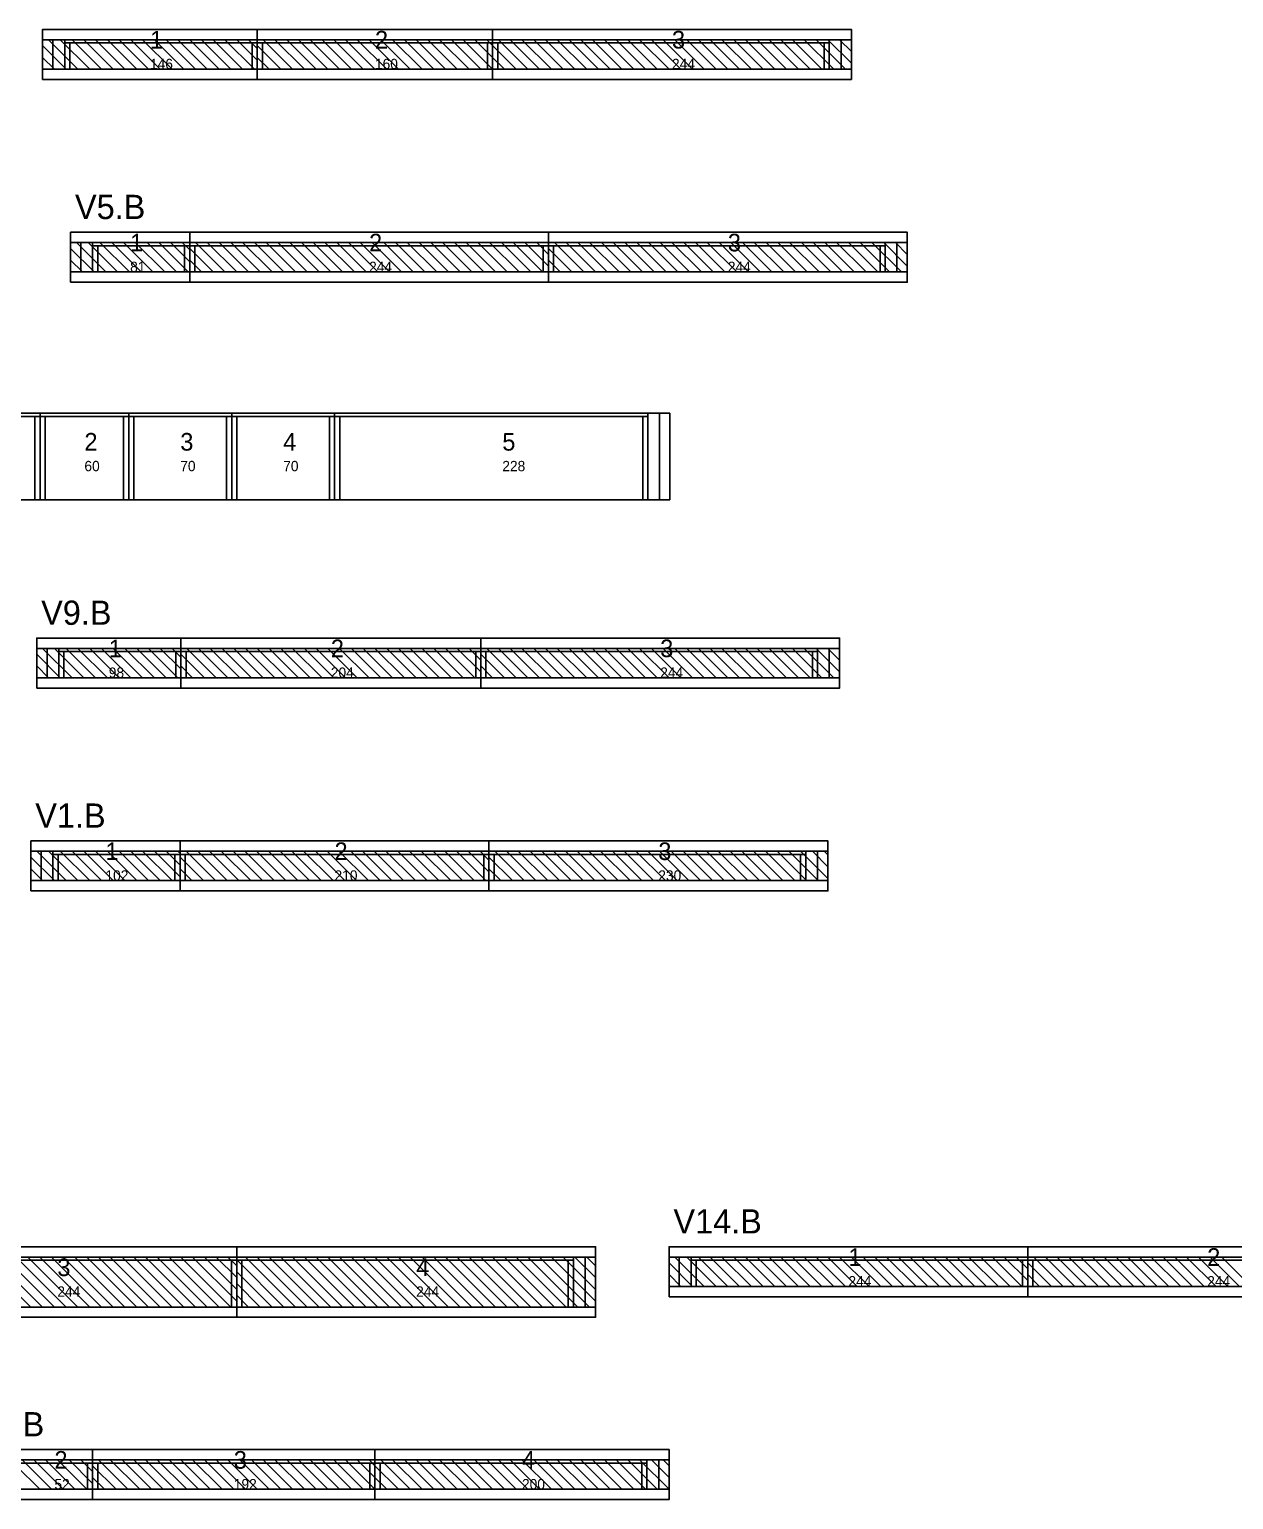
# Model space of a CAD drawing. Header units: metres. Extents: x -10 to 74425, y -2037 to 26.
# Drawn here: x 33940 to 34759, y -1981 to -981 of the extents above; entities that cross this region are included whole.
import ezdxf

# ---------------------------------------------------------------- set-up
doc = ezdxf.new("R2010")
doc.units = ezdxf.units.M
doc.layers.add('VIGAS', color=7, linetype='Continuous')

msp = doc.modelspace()

# ---------------------------------------------------------------- linework, layer by layer
at = {"layer": 'VIGAS'}
for p, q in [((33948.8, -988), (34094.8, -988)), ((33948.8, -1008), (33948.8, -988)), ((33972.8, -1008), (33952.8, -988)), ((33955.8, -1008), (33955.8, -988)), ((33980.8, -1008), (33960.8, -988)), ((33963.8, -1008), (33963.8, -988)), ((33988.8, -1008), (33968.8, -988)), ((33996.8, -1008), (33976.8, -988)), ((34004.8, -1008), (33984.8, -988)), ((34012.8, -1008), (33992.8, -988)), ((34020.8, -1008), (34000.8, -988)), ((34028.8, -1008), (34008.8, -988)), ((34036.8, -1008), (34016.8, -988)), ((34044.8, -1008), (34024.8, -988)), ((34052.8, -1008), (34032.8, -988)), ((34060.8, -1008), (34040.8, -988)), ((34068.8, -1008), (34048.8, -988)), ((34076.8, -1008), (34056.8, -988)), ((34084.8, -1008), (34064.8, -988)), ((34092.8, -1008), (34072.8, -988)), ((34094.8, -1002), (34080.8, -988)), ((34094.8, -994), (34088.8, -988)), ((34094.8, -1008), (34094.8, -988)), ((34094.8, -1008), (34094.8, -988)), ((34094.8, -988), (34254.8, -988)), ((34094.8, -1008), (34094.8, -988)), ((34094.8, -1008), (34094.8, -988)), ((34094.8, -1008), (34094.8, -988)), ((34118.8, -1008), (34098.8, -988)), ((34126.8, -1008), (34106.8, -988)), ((34134.8, -1008), (34114.8, -988)), ((34142.8, -1008), (34122.8, -988)), ((34150.8, -1008), (34130.8, -988)), ((34158.8, -1008), (34138.8, -988)), ((34166.8, -1008), (34146.8, -988)), ((34174.8, -1008), (34154.8, -988)), ((34182.8, -1008), (34162.8, -988)), ((34190.8, -1008), (34170.8, -988)), ((34198.8, -1008), (34178.8, -988)), ((34206.8, -1008), (34186.8, -988)), ((34214.8, -1008), (34194.8, -988)), ((34222.8, -1008), (34202.8, -988)), ((34230.8, -1008), (34210.8, -988)), ((34238.8, -1008), (34218.8, -988)), ((34246.8, -1008), (34226.8, -988)), ((34254.8, -1008), (34234.8, -988)), ((34254.8, -1000), (34242.8, -988)), ((34254.8, -992), (34250.8, -988)), ((34254.8, -1008), (34254.8, -988)), ((34254.8, -1008), (34254.8, -988)), ((34254.8, -988), (34498.8, -988)), ((34254.8, -1008), (34254.8, -988)), ((34254.8, -1008), (34254.8, -988)), ((34254.8, -1008), (34254.8, -988)), ((34278.8, -1008), (34258.8, -988)), ((34286.8, -1008), (34266.8, -988)), ((34294.8, -1008), (34274.8, -988)), ((34302.8, -1008), (34282.8, -988)), ((34310.8, -1008), (34290.8, -988)), ((34318.8, -1008), (34298.8, -988)), ((34326.8, -1008), (34306.8, -988)), ((34334.8, -1008), (34314.8, -988)), ((34342.8, -1008), (34322.8, -988)), ((34350.8, -1008), (34330.8, -988)), ((34358.8, -1008), (34338.8, -988)), ((34366.8, -1008), (34346.8, -988)), ((34374.8, -1008), (34354.8, -988)), ((34382.8, -1008), (34362.8, -988)), ((34390.8, -1008), (34370.8, -988)), ((34398.8, -1008), (34378.8, -988)), ((34406.8, -1008), (34386.8, -988)), ((34414.8, -1008), (34394.8, -988)), ((34422.8, -1008), (34402.8, -988)), ((34430.8, -1008), (34410.8, -988)), ((34438.8, -1008), (34418.8, -988)), ((34446.8, -1008), (34426.8, -988)), ((34454.8, -1008), (34434.8, -988)), ((34462.8, -1008), (34442.8, -988)), ((34470.8, -1008), (34450.8, -988)), ((34478.8, -1008), (34458.8, -988)), ((34486.8, -1008), (34466.8, -988)), ((34494.8, -1008), (34474.8, -988)), ((34498.8, -1004), (34482.8, -988)), ((34483.8, -1008), (34483.8, -988)), ((34498.8, -996), (34490.8, -988)), ((34491.8, -1008), (34491.8, -988)), ((34498.8, -1008), (34498.8, -988)), ((34498.8, -988), (34498.8, -988)), ((33964.8, -1008), (33948.8, -992)), ((33956.8, -1008), (33948.8, -1000)), ((33963.8, -990.2), (34094.8, -990.2)), ((33967.3, -1008), (33967.3, -990.2)), ((34091.3, -1008), (34091.3, -990.2)), ((34094.8, -990.2), (34254.8, -990.2)), ((34110.8, -1008), (34094.8, -992)), ((34102.8, -1008), (34094.8, -1000)), ((34098.3, -1008), (34098.3, -990.2)), ((34251.3, -1008), (34251.3, -990.2)), ((34254.8, -990.2), (34483.8, -990.2)), ((34270.8, -1008), (34254.8, -992)), ((34262.8, -1008), (34254.8, -1000)), ((34258.3, -1008), (34258.3, -990.2)), ((34480.3, -1008), (34480.3, -990.2)), ((33948.8, -1008), (34094.8, -1008)), ((33948.8, -1008), (33948.8, -1008)), ((33963.8, -1008), (33967.3, -1008)), ((34091.3, -1008), (34094.8, -1008)), ((34094.8, -1008), (34254.8, -1008)), ((34094.8, -1008), (34098.3, -1008)), ((34094.8, -1008), (34094.8, -1008)), ((34251.3, -1008), (34254.8, -1008)), ((34254.8, -1008), (34498.8, -1008)), ((34254.8, -1008), (34258.3, -1008)), ((34254.8, -1008), (34254.8, -1008)), ((34480.3, -1008), (34483.8, -1008)), ((33967.8, -1126), (34048.8, -1126)), ((33967.8, -1146), (33967.8, -1126)), ((33983.8, -1146), (33967.8, -1130)), ((33991.8, -1146), (33971.8, -1126)), ((33974.8, -1146), (33974.8, -1126)), ((33999.8, -1146), (33979.8, -1126)), ((33982.8, -1146), (33982.8, -1126)), ((33982.8, -1128.2), (34048.8, -1128.2)), ((33986.3, -1146), (33986.3, -1128.2)), ((34007.8, -1146), (33987.8, -1126)), ((34015.8, -1146), (33995.8, -1126)), ((34023.8, -1146), (34003.8, -1126)), ((34031.8, -1146), (34011.8, -1126)), ((34039.8, -1146), (34019.8, -1126)), ((34047.8, -1146), (34027.8, -1126)), ((34048.8, -1139), (34035.8, -1126)), ((34048.8, -1131), (34043.8, -1126)), ((34045.3, -1146), (34045.3, -1128.2)), ((34048.8, -1146), (34048.8, -1126)), ((34048.8, -1146), (34048.8, -1126)), ((34048.8, -1126), (34292.8, -1126)), ((34048.8, -1146), (34048.8, -1126)), ((34048.8, -1146), (34048.8, -1126)), ((34048.8, -1146), (34048.8, -1126)), ((34048.8, -1128.2), (34292.8, -1128.2)), ((34064.8, -1146), (34048.8, -1130)), ((34052.3, -1146), (34052.3, -1128.2)), ((34072.8, -1146), (34052.8, -1126)), ((34080.8, -1146), (34060.8, -1126)), ((34088.8, -1146), (34068.8, -1126)), ((34096.8, -1146), (34076.8, -1126)), ((34104.8, -1146), (34084.8, -1126)), ((34112.8, -1146), (34092.8, -1126)), ((34120.8, -1146), (34100.8, -1126)), ((34128.8, -1146), (34108.8, -1126)), ((34136.8, -1146), (34116.8, -1126)), ((34144.8, -1146), (34124.8, -1126)), ((34152.8, -1146), (34132.8, -1126)), ((34160.8, -1146), (34140.8, -1126)), ((34168.8, -1146), (34148.8, -1126)), ((34176.8, -1146), (34156.8, -1126)), ((34184.8, -1146), (34164.8, -1126)), ((34192.8, -1146), (34172.8, -1126)), ((34200.8, -1146), (34180.8, -1126)), ((34208.8, -1146), (34188.8, -1126)), ((34216.8, -1146), (34196.8, -1126)), ((34224.8, -1146), (34204.8, -1126)), ((34232.8, -1146), (34212.8, -1126)), ((34240.8, -1146), (34220.8, -1126)), ((34248.8, -1146), (34228.8, -1126)), ((34256.8, -1146), (34236.8, -1126)), ((34264.8, -1146), (34244.8, -1126)), ((34272.8, -1146), (34252.8, -1126)), ((34280.8, -1146), (34260.8, -1126)), ((34288.8, -1146), (34268.8, -1126)), ((34292.8, -1142), (34276.8, -1126)), ((34292.8, -1134), (34284.8, -1126)), ((34289.3, -1146), (34289.3, -1128.2)), ((34292.8, -1146), (34292.8, -1126)), ((34292.8, -1146), (34292.8, -1126)), ((34292.8, -1126), (34536.8, -1126)), ((34292.8, -1146), (34292.8, -1126)), ((34292.8, -1146), (34292.8, -1126)), ((34292.8, -1146), (34292.8, -1126)), ((34292.8, -1126), (34292.8, -1126)), ((34292.8, -1128.2), (34521.8, -1128.2)), ((34308.8, -1146), (34292.8, -1130)), ((34296.3, -1146), (34296.3, -1128.2)), ((34316.8, -1146), (34296.8, -1126)), ((34324.8, -1146), (34304.8, -1126)), ((34332.8, -1146), (34312.8, -1126)), ((34340.8, -1146), (34320.8, -1126)), ((34348.8, -1146), (34328.8, -1126)), ((34356.8, -1146), (34336.8, -1126)), ((34364.8, -1146), (34344.8, -1126)), ((34372.8, -1146), (34352.8, -1126)), ((34380.8, -1146), (34360.8, -1126)), ((34388.8, -1146), (34368.8, -1126)), ((34396.8, -1146), (34376.8, -1126)), ((34404.8, -1146), (34384.8, -1126)), ((34412.8, -1146), (34392.8, -1126)), ((34420.8, -1146), (34400.8, -1126)), ((34428.8, -1146), (34408.8, -1126)), ((34436.8, -1146), (34416.8, -1126)), ((34444.8, -1146), (34424.8, -1126)), ((34452.8, -1146), (34432.8, -1126)), ((34460.8, -1146), (34440.8, -1126)), ((34468.8, -1146), (34448.8, -1126)), ((34476.8, -1146), (34456.8, -1126)), ((34484.8, -1146), (34464.8, -1126)), ((34492.8, -1146), (34472.8, -1126)), ((34500.8, -1146), (34480.8, -1126)), ((34508.8, -1146), (34488.8, -1126)), ((34516.8, -1146), (34496.8, -1126)), ((34524.8, -1146), (34504.8, -1126)), ((34532.8, -1146), (34512.8, -1126)), ((34518.3, -1146), (34518.3, -1128.2)), ((34536.8, -1142), (34520.8, -1126)), ((34521.8, -1146), (34521.8, -1126)), ((34536.8, -1134), (34528.8, -1126)), ((34529.8, -1146), (34529.8, -1126)), ((34536.8, -1146), (34536.8, -1126)), ((34536.8, -1126), (34536.8, -1126)), ((33975.8, -1146), (33967.8, -1138)), ((34056.8, -1146), (34048.8, -1138)), ((34300.8, -1146), (34292.8, -1138)), ((33967.8, -1146), (34048.8, -1146)), ((33967.8, -1146), (33967.8, -1146)), ((33982.8, -1146), (33986.3, -1146)), ((34045.3, -1146), (34048.8, -1146)), ((34048.8, -1146), (34292.8, -1146)), ((34048.8, -1146), (34052.3, -1146)), ((34048.8, -1146), (34048.8, -1146)), ((34289.3, -1146), (34292.8, -1146)), ((34292.8, -1146), (34536.8, -1146)), ((34292.8, -1146), (34296.3, -1146)), ((34292.8, -1146), (34292.8, -1146)), ((34518.3, -1146), (34521.8, -1146)), ((33887.1, -1242), (33947.1, -1242)), ((33902.1, -1244.2), (33947.1, -1244.2)), ((33943.6, -1301), (33943.6, -1244.2)), ((33947.1, -1301), (33947.1, -1242)), ((33947.1, -1301), (33947.1, -1242)), ((33947.1, -1242), (34007.4, -1242)), ((33947.1, -1301), (33947.1, -1242)), ((33947.1, -1301), (33947.1, -1242)), ((33947.1, -1301), (33947.1, -1242)), ((33947.1, -1244.2), (34007.4, -1244.2)), ((33950.6, -1301), (33950.6, -1244.2)), ((34003.9, -1301), (34003.9, -1244.2)), ((34007.4, -1301), (34007.4, -1242)), ((34007.4, -1301), (34007.4, -1242)), ((34007.4, -1242), (34077.4, -1242)), ((34007.4, -1301), (34007.4, -1242)), ((34007.4, -1301), (34007.4, -1242)), ((34007.4, -1301), (34007.4, -1242)), ((34007.4, -1244.2), (34077.4, -1244.2)), ((34010.9, -1301), (34010.9, -1244.2)), ((34073.9, -1301), (34073.9, -1244.2)), ((34077.4, -1301), (34077.4, -1242)), ((34077.4, -1301), (34077.4, -1242)), ((34077.4, -1242), (34147.4, -1242)), ((34077.4, -1301), (34077.4, -1242)), ((34077.4, -1301), (34077.4, -1242)), ((34077.4, -1301), (34077.4, -1242)), ((34077.4, -1244.2), (34147.4, -1244.2)), ((34080.9, -1301), (34080.9, -1244.2)), ((34143.9, -1301), (34143.9, -1244.2)), ((34147.4, -1301), (34147.4, -1242)), ((34147.4, -1301), (34147.4, -1242)), ((34147.4, -1242), (34375.4, -1242)), ((34147.4, -1301), (34147.4, -1242)), ((34147.4, -1301), (34147.4, -1242)), ((34147.4, -1301), (34147.4, -1242)), ((34147.4, -1244.2), (34360.4, -1244.2)), ((34150.9, -1301), (34150.9, -1244.2)), ((34356.9, -1301), (34356.9, -1244.2)), ((34360.4, -1301), (34360.4, -1242)), ((34368.4, -1301), (34368.4, -1242)), ((34375.4, -1301), (34375.4, -1242)), ((33887.1, -1301), (33947.1, -1301)), ((33943.6, -1301), (33947.1, -1301)), ((33947.1, -1301), (34007.4, -1301)), ((33947.1, -1301), (33950.6, -1301)), ((34003.9, -1301), (34007.4, -1301)), ((34007.4, -1301), (34077.4, -1301)), ((34007.4, -1301), (34010.9, -1301)), ((34073.9, -1301), (34077.4, -1301)), ((34077.4, -1301), (34147.4, -1301)), ((34077.4, -1301), (34080.9, -1301)), ((34143.9, -1301), (34147.4, -1301)), ((34147.4, -1301), (34375.4, -1301)), ((34147.4, -1301), (34150.9, -1301)), ((34356.9, -1301), (34360.4, -1301)), ((33944.8, -1402), (34042.8, -1402)), ((33944.8, -1422), (33944.8, -1402)), ((33960.8, -1422), (33944.8, -1406)), ((33968.8, -1422), (33948.8, -1402)), ((33951.8, -1422), (33951.8, -1402)), ((33976.8, -1422), (33956.8, -1402)), ((33959.8, -1422), (33959.8, -1402)), ((33959.8, -1404.2), (34042.8, -1404.2)), ((33963.3, -1422), (33963.3, -1404.2)), ((33984.8, -1422), (33964.8, -1402)), ((33992.8, -1422), (33972.8, -1402)), ((34000.8, -1422), (33980.8, -1402)), ((34008.8, -1422), (33988.8, -1402)), ((34016.8, -1422), (33996.8, -1402)), ((34024.8, -1422), (34004.8, -1402)), ((34032.8, -1422), (34012.8, -1402)), ((34040.8, -1422), (34020.8, -1402)), ((34042.8, -1416), (34028.8, -1402)), ((34042.8, -1408), (34036.8, -1402)), ((34039.3, -1422), (34039.3, -1404.2)), ((34042.8, -1422), (34042.8, -1402)), ((34042.8, -1422), (34042.8, -1402)), ((34042.8, -1402), (34246.8, -1402)), ((34042.8, -1422), (34042.8, -1402)), ((34042.8, -1422), (34042.8, -1402)), ((34042.8, -1422), (34042.8, -1402)), ((34042.8, -1404.2), (34246.8, -1404.2)), ((34058.8, -1422), (34042.8, -1406)), ((34046.3, -1422), (34046.3, -1404.2)), ((34066.8, -1422), (34046.8, -1402)), ((34074.8, -1422), (34054.8, -1402)), ((34082.8, -1422), (34062.8, -1402)), ((34090.8, -1422), (34070.8, -1402)), ((34098.8, -1422), (34078.8, -1402)), ((34106.8, -1422), (34086.8, -1402)), ((34114.8, -1422), (34094.8, -1402)), ((34122.8, -1422), (34102.8, -1402)), ((34130.8, -1422), (34110.8, -1402)), ((34138.8, -1422), (34118.8, -1402)), ((34146.8, -1422), (34126.8, -1402)), ((34154.8, -1422), (34134.8, -1402)), ((34162.8, -1422), (34142.8, -1402)), ((34170.8, -1422), (34150.8, -1402)), ((34178.8, -1422), (34158.8, -1402)), ((34186.8, -1422), (34166.8, -1402)), ((34194.8, -1422), (34174.8, -1402)), ((34202.8, -1422), (34182.8, -1402)), ((34210.8, -1422), (34190.8, -1402)), ((34218.8, -1422), (34198.8, -1402)), ((34226.8, -1422), (34206.8, -1402)), ((34234.8, -1422), (34214.8, -1402)), ((34242.8, -1422), (34222.8, -1402)), ((34246.8, -1418), (34230.8, -1402)), ((34246.8, -1410), (34238.8, -1402)), ((34243.3, -1422), (34243.3, -1404.2)), ((34246.8, -1422), (34246.8, -1402)), ((34246.8, -1422), (34246.8, -1402)), ((34246.8, -1402), (34490.8, -1402)), ((34246.8, -1422), (34246.8, -1402)), ((34246.8, -1422), (34246.8, -1402)), ((34246.8, -1422), (34246.8, -1402)), ((34246.8, -1402), (34246.8, -1402)), ((34246.8, -1404.2), (34475.8, -1404.2)), ((34262.8, -1422), (34246.8, -1406)), ((34250.3, -1422), (34250.3, -1404.2)), ((34270.8, -1422), (34250.8, -1402)), ((34278.8, -1422), (34258.8, -1402)), ((34286.8, -1422), (34266.8, -1402)), ((34294.8, -1422), (34274.8, -1402)), ((34302.8, -1422), (34282.8, -1402)), ((34310.8, -1422), (34290.8, -1402)), ((34318.8, -1422), (34298.8, -1402)), ((34326.8, -1422), (34306.8, -1402)), ((34334.8, -1422), (34314.8, -1402)), ((34342.8, -1422), (34322.8, -1402)), ((34350.8, -1422), (34330.8, -1402)), ((34358.8, -1422), (34338.8, -1402)), ((34366.8, -1422), (34346.8, -1402)), ((34374.8, -1422), (34354.8, -1402)), ((34382.8, -1422), (34362.8, -1402)), ((34390.8, -1422), (34370.8, -1402)), ((34398.8, -1422), (34378.8, -1402)), ((34406.8, -1422), (34386.8, -1402)), ((34414.8, -1422), (34394.8, -1402)), ((34422.8, -1422), (34402.8, -1402)), ((34430.8, -1422), (34410.8, -1402)), ((34438.8, -1422), (34418.8, -1402)), ((34446.8, -1422), (34426.8, -1402)), ((34454.8, -1422), (34434.8, -1402)), ((34462.8, -1422), (34442.8, -1402)), ((34470.8, -1422), (34450.8, -1402)), ((34478.8, -1422), (34458.8, -1402)), ((34486.8, -1422), (34466.8, -1402)), ((34472.3, -1422), (34472.3, -1404.2)), ((34490.8, -1418), (34474.8, -1402)), ((34475.8, -1422), (34475.8, -1402)), ((34490.8, -1410), (34482.8, -1402)), ((34483.8, -1422), (34483.8, -1402)), ((34490.8, -1422), (34490.8, -1402)), ((34490.8, -1402), (34490.8, -1402)), ((33952.8, -1422), (33944.8, -1414)), ((34050.8, -1422), (34042.8, -1414)), ((34254.8, -1422), (34246.8, -1414)), ((33944.8, -1422), (34042.8, -1422)), ((33944.8, -1422), (33944.8, -1422)), ((33959.8, -1422), (33963.3, -1422)), ((34039.3, -1422), (34042.8, -1422)), ((34042.8, -1422), (34246.8, -1422)), ((34042.8, -1422), (34046.3, -1422)), ((34042.8, -1422), (34042.8, -1422)), ((34243.3, -1422), (34246.8, -1422)), ((34246.8, -1422), (34490.8, -1422)), ((34246.8, -1422), (34250.3, -1422)), ((34246.8, -1422), (34246.8, -1422)), ((34472.3, -1422), (34475.8, -1422)), ((33940.8, -1540), (34042.3, -1540)), ((33940.8, -1560), (33940.8, -1540)), ((33964.8, -1560), (33944.8, -1540)), ((33947.8, -1560), (33947.8, -1540)), ((33972.8, -1560), (33952.8, -1540)), ((33955.8, -1560), (33955.8, -1540)), ((33980.8, -1560), (33960.8, -1540)), ((33988.8, -1560), (33968.8, -1540)), ((33996.8, -1560), (33976.8, -1540)), ((34004.8, -1560), (33984.8, -1540)), ((34012.8, -1560), (33992.8, -1540)), ((34020.8, -1560), (34000.8, -1540)), ((34028.8, -1560), (34008.8, -1540)), ((34036.8, -1560), (34016.8, -1540)), ((34042.3, -1557.5), (34024.8, -1540)), ((34042.3, -1549.5), (34032.8, -1540)), ((34042.3, -1541.5), (34040.8, -1540)), ((34042.3, -1560), (34042.3, -1540)), ((34042.3, -1560), (34042.3, -1540)), ((34042.3, -1540), (34252.3, -1540)), ((34042.3, -1560), (34042.3, -1540)), ((34042.3, -1560), (34042.3, -1540)), ((34042.3, -1560), (34042.3, -1540)), ((34066.3, -1560), (34046.3, -1540)), ((34074.3, -1560), (34054.3, -1540)), ((34082.3, -1560), (34062.3, -1540)), ((34090.3, -1560), (34070.3, -1540)), ((34098.3, -1560), (34078.3, -1540)), ((34106.3, -1560), (34086.3, -1540)), ((34114.3, -1560), (34094.3, -1540)), ((34122.3, -1560), (34102.3, -1540)), ((34130.3, -1560), (34110.3, -1540)), ((34138.3, -1560), (34118.3, -1540)), ((34146.3, -1560), (34126.3, -1540)), ((34154.3, -1560), (34134.3, -1540)), ((34162.3, -1560), (34142.3, -1540)), ((34170.3, -1560), (34150.3, -1540)), ((34178.3, -1560), (34158.3, -1540)), ((34186.3, -1560), (34166.3, -1540)), ((34194.3, -1560), (34174.3, -1540)), ((34202.3, -1560), (34182.3, -1540)), ((34210.3, -1560), (34190.3, -1540)), ((34218.3, -1560), (34198.3, -1540)), ((34226.3, -1560), (34206.3, -1540)), ((34234.3, -1560), (34214.3, -1540)), ((34242.3, -1560), (34222.3, -1540)), ((34250.3, -1560), (34230.3, -1540)), ((34252.3, -1554), (34238.3, -1540)), ((34252.3, -1546), (34246.3, -1540)), ((34252.3, -1560), (34252.3, -1540)), ((34252.3, -1560), (34252.3, -1540)), ((34252.3, -1540), (34482.8, -1540)), ((34252.3, -1560), (34252.3, -1540)), ((34252.3, -1560), (34252.3, -1540)), ((34252.3, -1560), (34252.3, -1540)), ((34276.3, -1560), (34256.3, -1540)), ((34284.3, -1560), (34264.3, -1540)), ((34292.3, -1560), (34272.3, -1540)), ((34300.3, -1560), (34280.3, -1540)), ((34308.3, -1560), (34288.3, -1540)), ((34316.3, -1560), (34296.3, -1540)), ((34324.3, -1560), (34304.3, -1540)), ((34332.3, -1560), (34312.3, -1540)), ((34340.3, -1560), (34320.3, -1540)), ((34348.3, -1560), (34328.3, -1540)), ((34356.3, -1560), (34336.3, -1540)), ((34364.3, -1560), (34344.3, -1540)), ((34372.3, -1560), (34352.3, -1540)), ((34380.3, -1560), (34360.3, -1540)), ((34388.3, -1560), (34368.3, -1540)), ((34396.3, -1560), (34376.3, -1540)), ((34404.3, -1560), (34384.3, -1540)), ((34412.3, -1560), (34392.3, -1540)), ((34420.3, -1560), (34400.3, -1540)), ((34428.3, -1560), (34408.3, -1540)), ((34436.3, -1560), (34416.3, -1540)), ((34444.3, -1560), (34424.3, -1540)), ((34452.3, -1560), (34432.3, -1540)), ((34460.3, -1560), (34440.3, -1540)), ((34468.3, -1560), (34448.3, -1540)), ((34476.3, -1560), (34456.3, -1540)), ((34482.8, -1558.5), (34464.3, -1540)), ((34467.8, -1560), (34467.8, -1540)), ((34482.8, -1550.5), (34472.3, -1540)), ((34475.8, -1560), (34475.8, -1540)), ((34482.8, -1542.5), (34480.3, -1540)), ((34482.8, -1560), (34482.8, -1540)), ((33956.8, -1560), (33940.8, -1544)), ((33955.8, -1542.2), (34042.3, -1542.2)), ((33959.3, -1560), (33959.3, -1542.2)), ((34038.8, -1560), (34038.8, -1542.2)), ((34042.3, -1542.2), (34252.3, -1542.2)), ((34058.3, -1560), (34042.3, -1544)), ((34045.8, -1560), (34045.8, -1542.2)), ((34248.8, -1560), (34248.8, -1542.2)), ((34252.3, -1542.2), (34467.8, -1542.2)), ((34268.3, -1560), (34252.3, -1544)), ((34255.8, -1560), (34255.8, -1542.2)), ((34464.3, -1560), (34464.3, -1542.2)), ((33948.8, -1560), (33940.8, -1552)), ((33940.8, -1560), (34042.3, -1560)), ((33940.8, -1560), (33940.8, -1560)), ((33955.8, -1560), (33959.3, -1560)), ((34038.8, -1560), (34042.3, -1560)), ((34050.3, -1560), (34042.3, -1552)), ((34042.3, -1560), (34252.3, -1560)), ((34042.3, -1560), (34045.8, -1560)), ((34042.3, -1560), (34042.3, -1560)), ((34248.8, -1560), (34252.3, -1560)), ((34260.3, -1560), (34252.3, -1552)), ((34252.3, -1560), (34482.8, -1560)), ((34252.3, -1560), (34255.8, -1560)), ((34252.3, -1560), (34252.3, -1560)), ((34464.3, -1560), (34467.8, -1560)), ((33836.8, -1816), (34080.8, -1816)), ((33836.8, -1818.2), (34080.8, -1818.2)), ((33940.8, -1850), (33906.8, -1816)), ((33948.8, -1850), (33914.8, -1816)), ((33956.8, -1850), (33922.8, -1816)), ((33964.8, -1850), (33930.8, -1816)), ((33972.8, -1850), (33938.8, -1816)), ((33980.8, -1850), (33946.8, -1816)), ((33988.8, -1850), (33954.8, -1816)), ((33996.8, -1850), (33962.8, -1816)), ((34004.8, -1850), (33970.8, -1816)), ((34012.8, -1850), (33978.8, -1816)), ((34020.8, -1850), (33986.8, -1816)), ((34028.8, -1850), (33994.8, -1816)), ((34036.8, -1850), (34002.8, -1816)), ((34044.8, -1850), (34010.8, -1816)), ((34052.8, -1850), (34018.8, -1816)), ((34060.8, -1850), (34026.8, -1816)), ((34068.8, -1850), (34034.8, -1816)), ((34076.8, -1850), (34042.8, -1816)), ((34080.8, -1846), (34050.8, -1816)), ((34080.8, -1838), (34058.8, -1816)), ((34080.8, -1830), (34066.8, -1816)), ((34080.8, -1822), (34074.8, -1816)), ((34077.3, -1850), (34077.3, -1818.2)), ((34080.8, -1850), (34080.8, -1816)), ((34080.8, -1850), (34080.8, -1816)), ((34080.8, -1816), (34324.8, -1816)), ((34080.8, -1850), (34080.8, -1816)), ((34080.8, -1850), (34080.8, -1816)), ((34080.8, -1850), (34080.8, -1816)), ((34112.8, -1850), (34080.8, -1818)), ((34080.8, -1818.2), (34309.8, -1818.2)), ((34084.3, -1850), (34084.3, -1818.2)), ((34120.8, -1850), (34086.8, -1816)), ((34128.8, -1850), (34094.8, -1816)), ((34136.8, -1850), (34102.8, -1816)), ((34144.8, -1850), (34110.8, -1816)), ((34152.8, -1850), (34118.8, -1816)), ((34160.8, -1850), (34126.8, -1816)), ((34168.8, -1850), (34134.8, -1816)), ((34176.8, -1850), (34142.8, -1816)), ((34184.8, -1850), (34150.8, -1816)), ((34192.8, -1850), (34158.8, -1816)), ((34200.8, -1850), (34166.8, -1816)), ((34208.8, -1850), (34174.8, -1816)), ((34216.8, -1850), (34182.8, -1816)), ((34224.8, -1850), (34190.8, -1816)), ((34232.8, -1850), (34198.8, -1816)), ((34240.8, -1850), (34206.8, -1816)), ((34248.8, -1850), (34214.8, -1816)), ((34256.8, -1850), (34222.8, -1816)), ((34264.8, -1850), (34230.8, -1816)), ((34272.8, -1850), (34238.8, -1816)), ((34280.8, -1850), (34246.8, -1816)), ((34288.8, -1850), (34254.8, -1816)), ((34296.8, -1850), (34262.8, -1816)), ((34304.8, -1850), (34270.8, -1816)), ((34312.8, -1850), (34278.8, -1816)), ((34320.8, -1850), (34286.8, -1816)), ((34324.8, -1846), (34294.8, -1816)), ((34324.8, -1838), (34302.8, -1816)), ((34306.3, -1850), (34306.3, -1818.2)), ((34309.8, -1850), (34309.8, -1816)), ((34324.8, -1830), (34310.8, -1816)), ((34317.8, -1850), (34317.8, -1816)), ((34324.8, -1822), (34318.8, -1816)), ((34324.8, -1850), (34324.8, -1816)), ((34374.8, -1816), (34618.8, -1816)), ((34374.8, -1836), (34374.8, -1816)), ((34390.8, -1836), (34374.8, -1820)), ((34398.8, -1836), (34378.8, -1816)), ((34381.8, -1836), (34381.8, -1816)), ((34406.8, -1836), (34386.8, -1816)), ((34389.8, -1836), (34389.8, -1816)), ((34389.8, -1818.2), (34618.8, -1818.2)), ((34393.3, -1836), (34393.3, -1818.2)), ((34414.8, -1836), (34394.8, -1816)), ((34422.8, -1836), (34402.8, -1816)), ((34430.8, -1836), (34410.8, -1816)), ((34438.8, -1836), (34418.8, -1816)), ((34446.8, -1836), (34426.8, -1816)), ((34454.8, -1836), (34434.8, -1816)), ((34462.8, -1836), (34442.8, -1816)), ((34470.8, -1836), (34450.8, -1816)), ((34478.8, -1836), (34458.8, -1816)), ((34486.8, -1836), (34466.8, -1816)), ((34494.8, -1836), (34474.8, -1816)), ((34502.8, -1836), (34482.8, -1816)), ((34510.8, -1836), (34490.8, -1816)), ((34518.8, -1836), (34498.8, -1816)), ((34526.8, -1836), (34506.8, -1816)), ((34534.8, -1836), (34514.8, -1816)), ((34542.8, -1836), (34522.8, -1816)), ((34550.8, -1836), (34530.8, -1816)), ((34558.8, -1836), (34538.8, -1816)), ((34566.8, -1836), (34546.8, -1816)), ((34574.8, -1836), (34554.8, -1816)), ((34582.8, -1836), (34562.8, -1816)), ((34590.8, -1836), (34570.8, -1816)), ((34598.8, -1836), (34578.8, -1816)), ((34606.8, -1836), (34586.8, -1816)), ((34614.8, -1836), (34594.8, -1816)), ((34618.8, -1832), (34602.8, -1816)), ((34618.8, -1824), (34610.8, -1816)), ((34615.3, -1836), (34615.3, -1818.2)), ((34618.8, -1836), (34618.8, -1816)), ((34618.8, -1836), (34618.8, -1816)), ((34618.8, -1816), (34862.8, -1816)), ((34618.8, -1836), (34618.8, -1816)), ((34618.8, -1836), (34618.8, -1816)), ((34618.8, -1836), (34618.8, -1816)), ((34618.8, -1816), (34618.8, -1816)), ((34618.8, -1818.2), (34862.8, -1818.2)), ((34634.8, -1836), (34618.8, -1820)), ((34622.3, -1836), (34622.3, -1818.2)), ((34642.8, -1836), (34622.8, -1816)), ((34650.8, -1836), (34630.8, -1816)), ((34658.8, -1836), (34638.8, -1816)), ((34666.8, -1836), (34646.8, -1816)), ((34674.8, -1836), (34654.8, -1816)), ((34682.8, -1836), (34662.8, -1816)), ((34690.8, -1836), (34670.8, -1816)), ((34698.8, -1836), (34678.8, -1816)), ((34706.8, -1836), (34686.8, -1816)), ((34714.8, -1836), (34694.8, -1816)), ((34722.8, -1836), (34702.8, -1816)), ((34730.8, -1836), (34710.8, -1816)), ((34738.8, -1836), (34718.8, -1816)), ((34746.8, -1836), (34726.8, -1816)), ((34754.8, -1836), (34734.8, -1816)), ((34762.8, -1836), (34742.8, -1816)), ((34770.8, -1836), (34750.8, -1816)), ((34104.8, -1850), (34080.8, -1826)), ((34382.8, -1836), (34374.8, -1828)), ((34626.8, -1836), (34618.8, -1828)), ((34096.8, -1850), (34080.8, -1834)), ((34374.8, -1836), (34618.8, -1836)), ((34374.8, -1836), (34374.8, -1836)), ((34389.8, -1836), (34393.3, -1836)), ((34615.3, -1836), (34618.8, -1836)), ((34618.8, -1836), (34862.8, -1836)), ((34618.8, -1836), (34622.3, -1836)), ((34618.8, -1836), (34618.8, -1836)), ((33836.8, -1850), (34080.8, -1850)), ((34077.3, -1850), (34080.8, -1850)), ((34088.8, -1850), (34080.8, -1842)), ((34080.8, -1850), (34324.8, -1850)), ((34080.8, -1850), (34084.3, -1850)), ((34080.8, -1850), (34080.8, -1850)), ((34306.3, -1850), (34309.8, -1850)), ((33930.8, -1954), (33982.8, -1954)), ((33930.8, -1956.2), (33982.8, -1956.2)), ((33946.8, -1974), (33930.8, -1958)), ((33954.8, -1974), (33934.8, -1954)), ((33962.8, -1974), (33942.8, -1954)), ((33970.8, -1974), (33950.8, -1954)), ((33978.8, -1974), (33958.8, -1954)), ((33982.8, -1970), (33966.8, -1954)), ((33982.8, -1962), (33974.8, -1954)), ((33979.3, -1974), (33979.3, -1956.2)), ((33982.8, -1974), (33982.8, -1954)), ((33982.8, -1974), (33982.8, -1954)), ((33982.8, -1954), (34174.8, -1954)), ((33982.8, -1974), (33982.8, -1954)), ((33982.8, -1974), (33982.8, -1954)), ((33982.8, -1974), (33982.8, -1954)), ((33982.8, -1954), (33982.8, -1954)), ((33982.8, -1956.2), (34174.8, -1956.2)), ((33998.8, -1974), (33982.8, -1958)), ((33986.3, -1974), (33986.3, -1956.2)), ((34006.8, -1974), (33986.8, -1954)), ((34014.8, -1974), (33994.8, -1954)), ((34022.8, -1974), (34002.8, -1954)), ((34030.8, -1974), (34010.8, -1954)), ((34038.8, -1974), (34018.8, -1954)), ((34046.8, -1974), (34026.8, -1954)), ((34054.8, -1974), (34034.8, -1954)), ((34062.8, -1974), (34042.8, -1954)), ((34070.8, -1974), (34050.8, -1954)), ((34078.8, -1974), (34058.8, -1954)), ((34086.8, -1974), (34066.8, -1954)), ((34094.8, -1974), (34074.8, -1954)), ((34102.8, -1974), (34082.8, -1954)), ((34110.8, -1974), (34090.8, -1954)), ((34118.8, -1974), (34098.8, -1954)), ((34126.8, -1974), (34106.8, -1954)), ((34134.8, -1974), (34114.8, -1954)), ((34142.8, -1974), (34122.8, -1954)), ((34150.8, -1974), (34130.8, -1954)), ((34158.8, -1974), (34138.8, -1954)), ((34166.8, -1974), (34146.8, -1954)), ((34174.8, -1974), (34154.8, -1954)), ((34174.8, -1966), (34162.8, -1954)), ((34174.8, -1958), (34170.8, -1954)), ((34171.3, -1974), (34171.3, -1956.2)), ((34174.8, -1974), (34174.8, -1954)), ((34174.8, -1974), (34174.8, -1954)), ((34174.8, -1954), (34374.8, -1954)), ((34174.8, -1974), (34174.8, -1954)), ((34174.8, -1974), (34174.8, -1954)), ((34174.8, -1974), (34174.8, -1954)), ((34174.8, -1956.2), (34359.8, -1956.2)), ((34190.8, -1974), (34174.8, -1958)), ((34178.3, -1974), (34178.3, -1956.2)), ((34198.8, -1974), (34178.8, -1954)), ((34206.8, -1974), (34186.8, -1954)), ((34214.8, -1974), (34194.8, -1954)), ((34222.8, -1974), (34202.8, -1954)), ((34230.8, -1974), (34210.8, -1954)), ((34238.8, -1974), (34218.8, -1954)), ((34246.8, -1974), (34226.8, -1954)), ((34254.8, -1974), (34234.8, -1954)), ((34262.8, -1974), (34242.8, -1954)), ((34270.8, -1974), (34250.8, -1954)), ((34278.8, -1974), (34258.8, -1954)), ((34286.8, -1974), (34266.8, -1954)), ((34294.8, -1974), (34274.8, -1954)), ((34302.8, -1974), (34282.8, -1954)), ((34310.8, -1974), (34290.8, -1954)), ((34318.8, -1974), (34298.8, -1954)), ((34326.8, -1974), (34306.8, -1954)), ((34334.8, -1974), (34314.8, -1954)), ((34342.8, -1974), (34322.8, -1954)), ((34350.8, -1974), (34330.8, -1954)), ((34358.8, -1974), (34338.8, -1954)), ((34366.8, -1974), (34346.8, -1954)), ((34374.8, -1974), (34354.8, -1954)), ((34356.3, -1974), (34356.3, -1956.2)), ((34359.8, -1974), (34359.8, -1954)), ((34374.8, -1966), (34362.8, -1954)), ((34367.8, -1974), (34367.8, -1954)), ((34374.8, -1958), (34370.8, -1954)), ((34374.8, -1974), (34374.8, -1954)), ((33990.8, -1974), (33982.8, -1966)), ((34182.8, -1974), (34174.8, -1966)), ((33930.8, -1974), (33982.8, -1974)), ((33979.3, -1974), (33982.8, -1974)), ((33982.8, -1974), (34174.8, -1974)), ((33982.8, -1974), (33986.3, -1974)), ((33982.8, -1974), (33982.8, -1974)), ((34171.3, -1974), (34174.8, -1974)), ((34174.8, -1974), (34374.8, -1974)), ((34174.8, -1974), (34178.3, -1974)), ((34174.8, -1974), (34174.8, -1974)), ((34356.3, -1974), (34359.8, -1974))]:
    msp.add_line(p, q, dxfattribs=at)
for points in [[(33948.8, -988), (34094.8, -988), (34094.8, -981), (33948.8, -981)], [(34094.8, -988), (34254.8, -988), (34254.8, -981), (34094.8, -981)], [(34254.8, -988), (34498.8, -988), (34498.8, -981), (34254.8, -981)], [(33948.8, -1015), (34094.8, -1015), (34094.8, -1008), (33948.8, -1008)], [(34094.8, -1015), (34254.8, -1015), (34254.8, -1008), (34094.8, -1008)], [(34254.8, -1015), (34498.8, -1015), (34498.8, -1008), (34254.8, -1008)], [(33967.8, -1126), (34048.8, -1126), (34048.8, -1119), (33967.8, -1119)], [(34048.8, -1126), (34292.8, -1126), (34292.8, -1119), (34048.8, -1119)], [(34292.8, -1126), (34536.8, -1126), (34536.8, -1119), (34292.8, -1119)], [(33967.8, -1153), (34048.8, -1153), (34048.8, -1146), (33967.8, -1146)], [(34048.8, -1153), (34292.8, -1153), (34292.8, -1146), (34048.8, -1146)], [(34292.8, -1153), (34536.8, -1153), (34536.8, -1146), (34292.8, -1146)], [(33944.8, -1402), (34042.8, -1402), (34042.8, -1395), (33944.8, -1395)], [(34042.8, -1402), (34246.8, -1402), (34246.8, -1395), (34042.8, -1395)], [(34246.8, -1402), (34490.8, -1402), (34490.8, -1395), (34246.8, -1395)], [(33944.8, -1429), (34042.8, -1429), (34042.8, -1422), (33944.8, -1422)], [(34042.8, -1429), (34246.8, -1429), (34246.8, -1422), (34042.8, -1422)], [(34246.8, -1429), (34490.8, -1429), (34490.8, -1422), (34246.8, -1422)], [(33940.8, -1540), (34042.3, -1540), (34042.3, -1533), (33940.8, -1533)], [(34042.3, -1540), (34252.3, -1540), (34252.3, -1533), (34042.3, -1533)], [(34252.3, -1540), (34482.8, -1540), (34482.8, -1533), (34252.3, -1533)], [(33940.8, -1567), (34042.3, -1567), (34042.3, -1560), (33940.8, -1560)], [(34042.3, -1567), (34252.3, -1567), (34252.3, -1560), (34042.3, -1560)], [(34252.3, -1567), (34482.8, -1567), (34482.8, -1560), (34252.3, -1560)], [(33836.8, -1816), (34080.8, -1816), (34080.8, -1809), (33836.8, -1809)], [(34080.8, -1816), (34324.8, -1816), (34324.8, -1809), (34080.8, -1809)], [(34374.8, -1816), (34618.8, -1816), (34618.8, -1809), (34374.8, -1809)], [(34618.8, -1816), (34862.8, -1816), (34862.8, -1809), (34618.8, -1809)], [(34374.8, -1843), (34618.8, -1843), (34618.8, -1836), (34374.8, -1836)], [(34618.8, -1843), (34862.8, -1843), (34862.8, -1836), (34618.8, -1836)], [(33836.8, -1857), (34080.8, -1857), (34080.8, -1850), (33836.8, -1850)], [(34080.8, -1857), (34324.8, -1857), (34324.8, -1850), (34080.8, -1850)], [(33930.8, -1954), (33982.8, -1954), (33982.8, -1947), (33930.8, -1947)], [(33982.8, -1954), (34174.8, -1954), (34174.8, -1947), (33982.8, -1947)], [(34174.8, -1954), (34374.8, -1954), (34374.8, -1947), (34174.8, -1947)], [(33930.8, -1981), (33982.8, -1981), (33982.8, -1974), (33930.8, -1974)], [(33982.8, -1981), (34174.8, -1981), (34174.8, -1974), (33982.8, -1974)], [(34174.8, -1981), (34374.8, -1981), (34374.8, -1974), (34174.8, -1974)]]:
    msp.add_lwpolyline(points, close=True, dxfattribs=at)

# ---------------------------------------------------------------- texts
for s, height, p in [('1', 12, (34021.8, -994)), ('2', 12, (34174.8, -994)), ('3', 12, (34376.8, -994)), ('146', 7, (34021.8, -1008)), ('160', 7, (34174.8, -1008)), ('244', 7, (34376.8, -1008)), ('V5.B', 16.5, (33970.8, -1110)), ('1', 12, (34008.3, -1132)), ('2', 12, (34170.8, -1132)), ('3', 12, (34414.8, -1132)), ('81', 7, (34008.3, -1146)), ('244', 7, (34170.8, -1146)), ('244', 7, (34414.8, -1146)), ('2', 12, (33977.2, -1267.5)), ('3', 12, (34042.4, -1267.5)), ('4', 12, (34112.4, -1267.5)), ('5', 12, (34261.4, -1267.5)), ('60', 7, (33977.2, -1281.5)), ('70', 7, (34042.4, -1281.5)), ('70', 7, (34112.4, -1281.5)), ('228', 7, (34261.4, -1281.5)), ('V9.B', 16.5, (33947.8, -1386)), ('1', 12, (33993.8, -1408)), ('2', 12, (34144.8, -1408)), ('3', 12, (34368.8, -1408)), ('98', 7, (33993.8, -1422)), ('204', 7, (34144.8, -1422)), ('244', 7, (34368.8, -1422)), ('V1.B', 16.5, (33943.8, -1524)), ('1', 12, (33991.5, -1546)), ('2', 12, (34147.3, -1546)), ('3', 12, (34367.5, -1546)), ('102', 7, (33991.5, -1560)), ('210', 7, (34147.3, -1560)), ('230', 7, (34367.5, -1560)), ('V14.B', 16.5, (34377.8, -1800)), ('1', 12, (34496.8, -1822)), ('2', 12, (34740.8, -1822)), ('3', 12, (33958.8, -1829)), ('4', 12, (34202.8, -1829)), ('244', 7, (34496.8, -1836)), ('244', 7, (34740.8, -1836)), ('244', 7, (33958.8, -1843)), ('244', 7, (34202.8, -1843)), ('V15.B', 16.5, (33889.8, -1938)), ('2', 12, (33956.8, -1960)), ('3', 12, (34078.8, -1960)), ('4', 12, (34274.8, -1960)), ('52', 7, (33956.8, -1974)), ('192', 7, (34078.8, -1974)), ('200', 7, (34274.8, -1974))]:
    msp.add_text(s, height=height, dxfattribs=at).set_placement(p)

doc.saveas('drawing.dxf')
